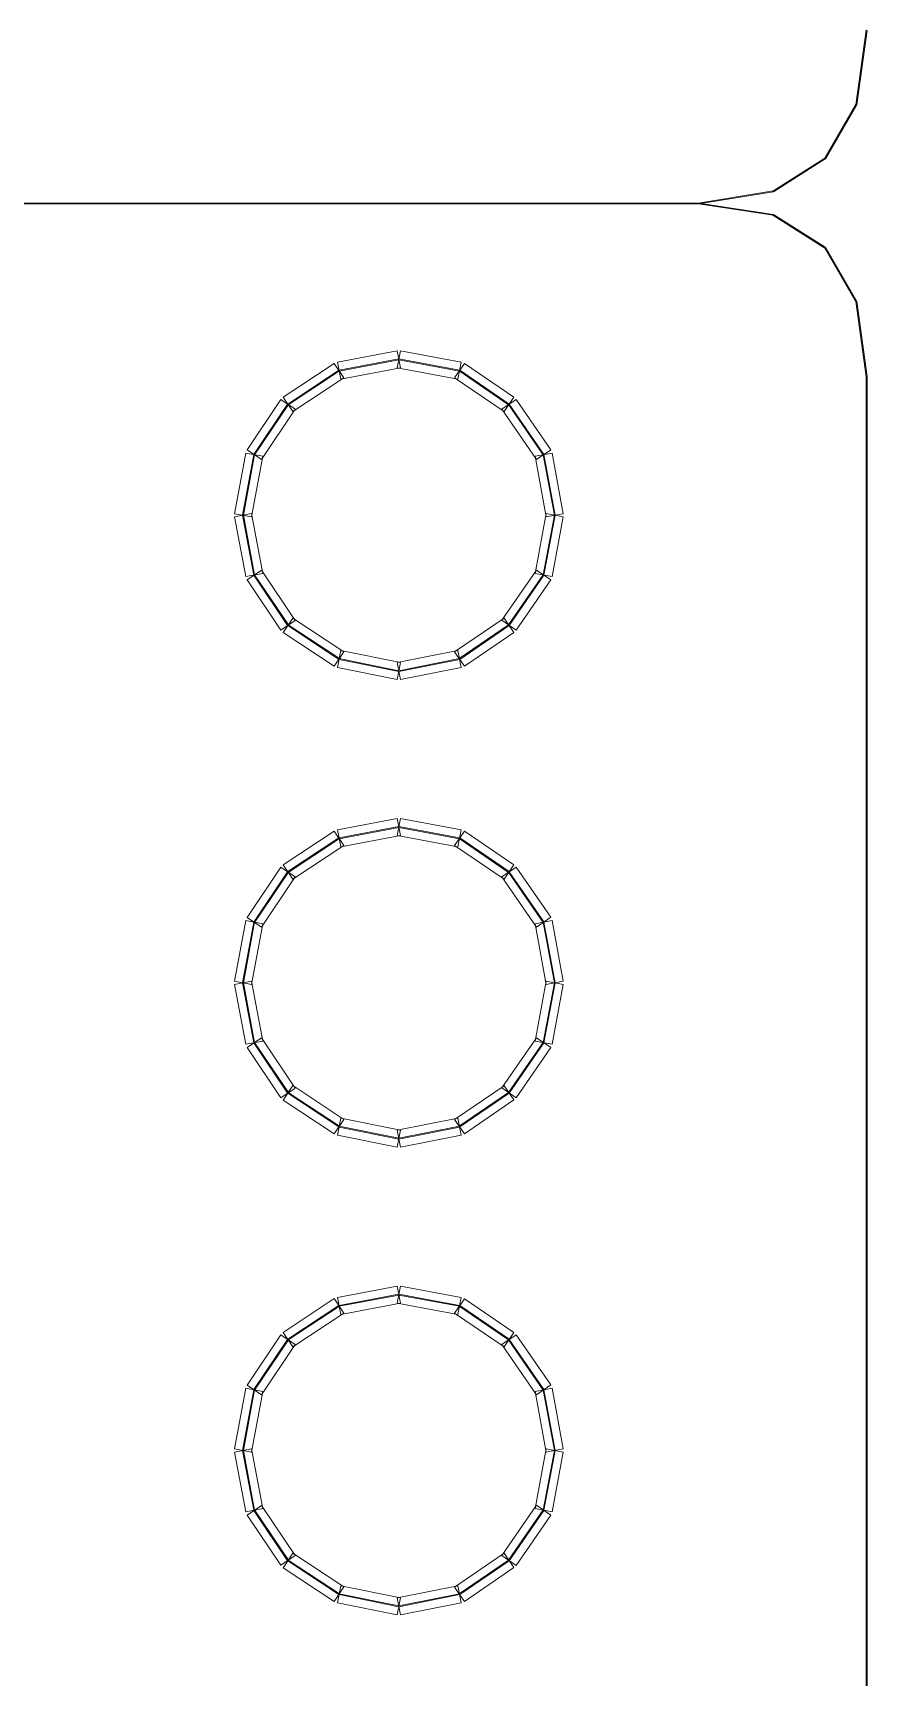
# Model space of a CAD drawing. Header units: millimetres. Extents: x -200 to 200, y -162 to 219.
# Drawn here: x 174.5 to 200, y -111.7 to -61.4 of the extents above; entities that cross this region are included whole.
import ezdxf

# ---------------------------------------------------------------- set-up
doc = ezdxf.new("R2010")
doc.units = ezdxf.units.MM
doc.header["$MEASUREMENT"] = 0

msp = doc.modelspace()

# ---------------------------------------------------------------- linework, layer by layer
at = {"color": 1, "lineweight": 5}
for points in [[(199.9737, -61.3698), (199.9737, -61.3698), (199.9999, -61.3735), (199.9999, -61.3735), (199.9999, -61.3735), (199.9999, -61.3735), (199.6824, -63.6485), (199.6824, -63.6485), (199.6824, -63.6485), (199.6824, -63.6485), (199.6562, -63.6448), (199.6562, -63.6448), (199.6562, -63.6448), (199.6562, -63.6448), (199.9737, -61.3698), (199.9737, -61.3698)], [(199.6579, -63.64), (199.6579, -63.64), (199.6808, -63.6533), (199.6808, -63.6533), (199.6808, -63.6533), (199.6808, -63.6533), (198.7285, -65.2934), (198.7285, -65.2934), (198.7285, -65.2934), (198.7285, -65.2934), (198.7056, -65.2801), (198.7056, -65.2801), (198.7056, -65.2801), (198.7056, -65.2801), (199.6579, -63.64), (199.6579, -63.64)], [(198.7099, -65.2756), (198.7099, -65.2756), (198.7241, -65.2979), (198.7241, -65.2979), (198.7241, -65.2979), (198.7241, -65.2979), (197.1369, -66.3031), (197.1369, -66.3031), (197.1369, -66.3031), (197.1369, -66.3031), (197.1227, -66.2808), (197.1227, -66.2808), (197.1227, -66.2808), (197.1227, -66.2808), (198.7099, -65.2756), (198.7099, -65.2756)], [(197.1277, -66.2789), (197.1277, -66.2789), (197.1319, -66.305), (197.1319, -66.305), (197.1319, -66.305), (197.1319, -66.305), (194.857, -66.6754), (194.857, -66.6754), (194.857, -66.6754), (194.857, -66.6754), (194.8527, -66.6492), (194.8527, -66.6492), (194.8527, -66.6492), (194.8527, -66.6492), (197.1277, -66.2789), (197.1277, -66.2789)], [(147.9796, -66.6755), (147.9796, -66.6755), (147.9796, -66.6491), (147.9796, -66.6491), (147.9796, -66.6491), (147.9796, -66.6491), (194.8548, -66.6491), (194.8548, -66.6491), (194.8548, -66.6491), (194.8548, -66.6491), (194.8548, -66.6755), (194.8548, -66.6755), (194.8548, -66.6755), (194.8548, -66.6755), (147.9796, -66.6755), (147.9796, -66.6755)], [(194.8529, -66.6754), (194.8529, -66.6754), (194.8568, -66.6492), (194.8568, -66.6492), (194.8568, -66.6492), (194.8568, -66.6492), (197.1318, -66.9931), (197.1318, -66.9931), (197.1318, -66.9931), (197.1318, -66.9931), (197.1278, -67.0193), (197.1278, -67.0193), (197.1278, -67.0193), (197.1278, -67.0193), (194.8529, -66.6754), (194.8529, -66.6754)], [(197.1227, -67.0174), (197.1227, -67.0174), (197.1369, -66.995), (197.1369, -66.995), (197.1369, -66.995), (197.1369, -66.995), (198.7241, -68.0002), (198.7241, -68.0002), (198.7241, -68.0002), (198.7241, -68.0002), (198.7099, -68.0226), (198.7099, -68.0226), (198.7099, -68.0226), (198.7099, -68.0226), (197.1227, -67.0174), (197.1227, -67.0174)], [(198.7056, -68.0181), (198.7056, -68.0181), (198.7285, -68.0048), (198.7285, -68.0048), (198.7285, -68.0048), (198.7285, -68.0048), (199.6808, -69.6449), (199.6808, -69.6449), (199.6808, -69.6449), (199.6808, -69.6449), (199.6579, -69.6582), (199.6579, -69.6582), (199.6579, -69.6582), (199.6579, -69.6582), (198.7056, -68.0181), (198.7056, -68.0181)], [(199.6562, -69.6533), (199.6562, -69.6533), (199.6824, -69.6497), (199.6824, -69.6497), (199.6824, -69.6497), (199.6824, -69.6497), (199.9999, -71.9511), (199.9999, -71.9511), (199.9999, -71.9511), (199.9999, -71.9511), (199.9737, -71.9548), (199.9737, -71.9548), (199.9737, -71.9548), (199.9737, -71.9548), (199.6562, -69.6533), (199.6562, -69.6533)], [(199.9735, -71.953), (199.9735, -71.953), (200, -71.953), (200, -71.953), (200, -71.953), (200, -71.953), (200, -156.6035), (200, -156.6035), (200, -156.6035), (200, -156.6035), (199.9735, -156.6035), (199.9735, -156.6035), (199.9735, -156.6035), (199.9735, -156.6035), (199.9735, -71.953), (199.9735, -71.953)]]:
    msp.add_open_spline(points, degree=3, knots=[0, 0, 0, 0, 0.25, 0.25, 0.25, 0.25, 0.5, 0.5, 0.5, 0.5, 0.75, 0.75, 0.75, 0.75, 1, 1, 1, 1], dxfattribs=at)
at = {"color": 4, "lineweight": 5}
for points in [[(185.653, -71.1639), (185.653, -71.1639), (185.751, -71.6839), (185.751, -71.6839), (185.751, -71.6839), (185.751, -71.6839), (183.9257, -72.0277), (183.9257, -72.0277), (183.9257, -72.0277), (183.9257, -72.0277), (183.8278, -71.5078), (183.8278, -71.5078), (183.8278, -71.5078), (183.8278, -71.5078), (185.653, -71.1639), (185.653, -71.1639)], [(187.602, -71.5077), (187.602, -71.5077), (187.5054, -72.0279), (187.5054, -72.0279), (187.5054, -72.0279), (187.5054, -72.0279), (185.6537, -71.684), (185.6537, -71.684), (185.6537, -71.684), (185.6537, -71.684), (185.7503, -71.1638), (185.7503, -71.1638), (185.7503, -71.1638), (185.7503, -71.1638), (187.602, -71.5077), (187.602, -71.5077)], [(183.7309, -71.5471), (183.7309, -71.5471), (184.0226, -71.9885), (184.0226, -71.9885), (184.0226, -71.9885), (184.0226, -71.9885), (182.4619, -73.0201), (182.4619, -73.0201), (182.4619, -73.0201), (182.4619, -73.0201), (182.1701, -72.5788), (182.1701, -72.5788), (182.1701, -72.5788), (182.1701, -72.5788), (183.7309, -71.5471), (183.7309, -71.5471)], [(183.8694, -71.7567), (183.8694, -71.7567), (183.884, -71.7788), (183.884, -71.7788), (183.884, -71.7788), (183.884, -71.7788), (182.3233, -72.8105), (182.3233, -72.8105), (182.3233, -72.8105), (182.3233, -72.8105), (182.3087, -72.7884), (182.3087, -72.7884), (182.3087, -72.7884), (182.3087, -72.7884), (183.8694, -71.7567), (183.8694, -71.7567)], [(185.6996, -71.4109), (185.6996, -71.4109), (185.7045, -71.4369), (185.7045, -71.4369), (185.7045, -71.4369), (185.7045, -71.4369), (183.8792, -71.7808), (183.8792, -71.7808), (183.8792, -71.7808), (183.8792, -71.7808), (183.8743, -71.7548), (183.8743, -71.7548), (183.8743, -71.7548), (183.8743, -71.7548), (185.6996, -71.4109), (185.6996, -71.4109)], [(187.5561, -71.7548), (187.5561, -71.7548), (187.5513, -71.7808), (187.5513, -71.7808), (187.5513, -71.7808), (187.5513, -71.7808), (185.6996, -71.4369), (185.6996, -71.4369), (185.6996, -71.4369), (185.6996, -71.4369), (185.7044, -71.4109), (185.7044, -71.4109), (185.7044, -71.4109), (185.7044, -71.4109), (187.5561, -71.7548), (187.5561, -71.7548)], [(189.2109, -72.5811), (189.2109, -72.5811), (188.9122, -73.0178), (188.9122, -73.0178), (188.9122, -73.0178), (188.9122, -73.0178), (187.4044, -71.9861), (187.4044, -71.9861), (187.4044, -71.9861), (187.4044, -71.9861), (187.7031, -71.5495), (187.7031, -71.5495), (187.7031, -71.5495), (187.7031, -71.5495), (189.2109, -72.5811), (189.2109, -72.5811)], [(189.069, -72.7885), (189.069, -72.7885), (189.0541, -72.8104), (189.0541, -72.8104), (189.0541, -72.8104), (189.0541, -72.8104), (187.5463, -71.7787), (187.5463, -71.7787), (187.5463, -71.7787), (187.5463, -71.7787), (187.5612, -71.7569), (187.5612, -71.7569), (187.5612, -71.7569), (187.5612, -71.7569), (189.069, -72.7885), (189.069, -72.7885)], [(182.0965, -72.6519), (182.0965, -72.6519), (182.5355, -72.9471), (182.5355, -72.9471), (182.5355, -72.9471), (182.5355, -72.9471), (181.5038, -74.4814), (181.5038, -74.4814), (181.5038, -74.4814), (181.5038, -74.4814), (181.0648, -74.1861), (181.0648, -74.1861), (181.0648, -74.1861), (181.0648, -74.1861), (182.0965, -72.6519), (182.0965, -72.6519)], [(182.305, -72.7921), (182.305, -72.7921), (182.327, -72.8068), (182.327, -72.8068), (182.327, -72.8068), (182.327, -72.8068), (181.2953, -74.3411), (181.2953, -74.3411), (181.2953, -74.3411), (181.2953, -74.3411), (181.2733, -74.3264), (181.2733, -74.3264), (181.2733, -74.3264), (181.2733, -74.3264), (182.305, -72.7921), (182.305, -72.7921)], [(190.3375, -74.1836), (190.3375, -74.1836), (189.9019, -74.4839), (189.9019, -74.4839), (189.9019, -74.4839), (189.9019, -74.4839), (188.8438, -72.9496), (188.8438, -72.9496), (188.8438, -72.9496), (188.8438, -72.9496), (189.2793, -72.6493), (189.2793, -72.6493), (189.2793, -72.6493), (189.2793, -72.6493), (190.3375, -74.1836), (190.3375, -74.1836)], [(190.1306, -74.3262), (190.1306, -74.3262), (190.1088, -74.3413), (190.1088, -74.3413), (190.1088, -74.3413), (190.1088, -74.3413), (189.0507, -72.807), (189.0507, -72.807), (189.0507, -72.807), (189.0507, -72.807), (189.0725, -72.792), (189.0725, -72.792), (189.0725, -72.792), (189.0725, -72.792), (190.1306, -74.3262), (190.1306, -74.3262)], [(181.0242, -74.2855), (181.0242, -74.2855), (181.5444, -74.3821), (181.5444, -74.3821), (181.5444, -74.3821), (181.5444, -74.3821), (181.2005, -76.2338), (181.2005, -76.2338), (181.2005, -76.2338), (181.2005, -76.2338), (180.6803, -76.1372), (180.6803, -76.1372), (180.6803, -76.1372), (180.6803, -76.1372), (181.0242, -74.2855), (181.0242, -74.2855)], [(181.2713, -74.3313), (181.2713, -74.3313), (181.2973, -74.3362), (181.2973, -74.3362), (181.2973, -74.3362), (181.2973, -74.3362), (180.9534, -76.1879), (180.9534, -76.1879), (180.9534, -76.1879), (180.9534, -76.1879), (180.9274, -76.1831), (180.9274, -76.1831), (180.9274, -76.1831), (180.9274, -76.1831), (181.2713, -74.3313), (181.2713, -74.3313)], [(190.7237, -76.1372), (190.7237, -76.1372), (190.2035, -76.2338), (190.2035, -76.2338), (190.2035, -76.2338), (190.2035, -76.2338), (189.8596, -74.3821), (189.8596, -74.3821), (189.8596, -74.3821), (189.8596, -74.3821), (190.3798, -74.2855), (190.3798, -74.2855), (190.3798, -74.2855), (190.3798, -74.2855), (190.7237, -76.1372), (190.7237, -76.1372)], [(190.4766, -76.1831), (190.4766, -76.1831), (190.4506, -76.1879), (190.4506, -76.1879), (190.4506, -76.1879), (190.4506, -76.1879), (190.1067, -74.3362), (190.1067, -74.3362), (190.1067, -74.3362), (190.1067, -74.3362), (190.1327, -74.3313), (190.1327, -74.3313), (190.1327, -74.3313), (190.1327, -74.3313), (190.4766, -76.1831), (190.4766, -76.1831)], [(180.6805, -76.2345), (180.6805, -76.2345), (181.2004, -76.1365), (181.2004, -76.1365), (181.2004, -76.1365), (181.2004, -76.1365), (181.5443, -77.9618), (181.5443, -77.9618), (181.5443, -77.9618), (181.5443, -77.9618), (181.0243, -78.0597), (181.0243, -78.0597), (181.0243, -78.0597), (181.0243, -78.0597), (180.6805, -76.2345), (180.6805, -76.2345)], [(180.9274, -76.1879), (180.9274, -76.1879), (180.9534, -76.183), (180.9534, -76.183), (180.9534, -76.183), (180.9534, -76.183), (181.2973, -78.0083), (181.2973, -78.0083), (181.2973, -78.0083), (181.2973, -78.0083), (181.2713, -78.0132), (181.2713, -78.0132), (181.2713, -78.0132), (181.2713, -78.0132), (180.9274, -76.1879), (180.9274, -76.1879)], [(190.3797, -78.0597), (190.3797, -78.0597), (189.8597, -77.9618), (189.8597, -77.9618), (189.8597, -77.9618), (189.8597, -77.9618), (190.2036, -76.1365), (190.2036, -76.1365), (190.2036, -76.1365), (190.2036, -76.1365), (190.7236, -76.2345), (190.7236, -76.2345), (190.7236, -76.2345), (190.7236, -76.2345), (190.3797, -78.0597), (190.3797, -78.0597)], [(190.1327, -78.0132), (190.1327, -78.0132), (190.1067, -78.0083), (190.1067, -78.0083), (190.1067, -78.0083), (190.1067, -78.0083), (190.4506, -76.183), (190.4506, -76.183), (190.4506, -76.183), (190.4506, -76.183), (190.4766, -76.1879), (190.4766, -76.1879), (190.4766, -76.1879), (190.4766, -76.1879), (190.1327, -78.0132), (190.1327, -78.0132)], [(181.0648, -78.1584), (181.0648, -78.1584), (181.5038, -77.8632), (181.5038, -77.8632), (181.5038, -77.8632), (181.5038, -77.8632), (182.5355, -79.3974), (182.5355, -79.3974), (182.5355, -79.3974), (182.5355, -79.3974), (182.0965, -79.6927), (182.0965, -79.6927), (182.0965, -79.6927), (182.0965, -79.6927), (181.0648, -78.1584), (181.0648, -78.1584)], [(181.2733, -78.0181), (181.2733, -78.0181), (181.2953, -78.0034), (181.2953, -78.0034), (181.2953, -78.0034), (181.2953, -78.0034), (182.327, -79.5377), (182.327, -79.5377), (182.327, -79.5377), (182.327, -79.5377), (182.305, -79.5524), (182.305, -79.5524), (182.305, -79.5524), (182.305, -79.5524), (181.2733, -78.0181), (181.2733, -78.0181)], [(189.2793, -79.6952), (189.2793, -79.6952), (188.8438, -79.3949), (188.8438, -79.3949), (188.8438, -79.3949), (188.8438, -79.3949), (189.9019, -77.8606), (189.9019, -77.8606), (189.9019, -77.8606), (189.9019, -77.8606), (190.3375, -78.1609), (190.3375, -78.1609), (190.3375, -78.1609), (190.3375, -78.1609), (189.2793, -79.6952), (189.2793, -79.6952)], [(189.0725, -79.5526), (189.0725, -79.5526), (189.0507, -79.5375), (189.0507, -79.5375), (189.0507, -79.5375), (189.0507, -79.5375), (190.1088, -78.0033), (190.1088, -78.0033), (190.1088, -78.0033), (190.1088, -78.0033), (190.1306, -78.0183), (190.1306, -78.0183), (190.1306, -78.0183), (190.1306, -78.0183), (189.0725, -79.5526), (189.0725, -79.5526)], [(182.1701, -79.7657), (182.1701, -79.7657), (182.4619, -79.3244), (182.4619, -79.3244), (182.4619, -79.3244), (182.4619, -79.3244), (184.0226, -80.3561), (184.0226, -80.3561), (184.0226, -80.3561), (184.0226, -80.3561), (183.7309, -80.7974), (183.7309, -80.7974), (183.7309, -80.7974), (183.7309, -80.7974), (182.1701, -79.7657), (182.1701, -79.7657)], [(187.7031, -80.7951), (187.7031, -80.7951), (187.4044, -80.3584), (187.4044, -80.3584), (187.4044, -80.3584), (187.4044, -80.3584), (188.9122, -79.3267), (188.9122, -79.3267), (188.9122, -79.3267), (188.9122, -79.3267), (189.2109, -79.7634), (189.2109, -79.7634), (189.2109, -79.7634), (189.2109, -79.7634), (187.7031, -80.7951), (187.7031, -80.7951)], [(182.3087, -79.5561), (182.3087, -79.5561), (182.3233, -79.534), (182.3233, -79.534), (182.3233, -79.534), (182.3233, -79.534), (183.884, -80.5657), (183.884, -80.5657), (183.884, -80.5657), (183.884, -80.5657), (183.8694, -80.5878), (183.8694, -80.5878), (183.8694, -80.5878), (183.8694, -80.5878), (182.3087, -79.5561), (182.3087, -79.5561)], [(187.5612, -80.5876), (187.5612, -80.5876), (187.5463, -80.5658), (187.5463, -80.5658), (187.5463, -80.5658), (187.5463, -80.5658), (189.0541, -79.5341), (189.0541, -79.5341), (189.0541, -79.5341), (189.0541, -79.5341), (189.069, -79.556), (189.069, -79.556), (189.069, -79.556), (189.069, -79.556), (187.5612, -80.5876), (187.5612, -80.5876)], [(183.8241, -80.836), (183.8241, -80.836), (183.9293, -80.3175), (183.9293, -80.3175), (183.9293, -80.3175), (183.9293, -80.3175), (185.7546, -80.6878), (185.7546, -80.6878), (185.7546, -80.6878), (185.7546, -80.6878), (185.6494, -81.2063), (185.6494, -81.2063), (185.6494, -81.2063), (185.6494, -81.2063), (183.8241, -80.836), (183.8241, -80.836)], [(185.7539, -81.2065), (185.7539, -81.2065), (185.6501, -80.6877), (185.6501, -80.6877), (185.6501, -80.6877), (185.6501, -80.6877), (187.5019, -80.3173), (187.5019, -80.3173), (187.5019, -80.3173), (187.5019, -80.3173), (187.6056, -80.8361), (187.6056, -80.8361), (187.6056, -80.8361), (187.6056, -80.8361), (185.7539, -81.2065), (185.7539, -81.2065)], [(183.8741, -80.5897), (183.8741, -80.5897), (183.8794, -80.5638), (183.8794, -80.5638), (183.8794, -80.5638), (183.8794, -80.5638), (185.7046, -80.9341), (185.7046, -80.9341), (185.7046, -80.9341), (185.7046, -80.9341), (185.6994, -80.96), (185.6994, -80.96), (185.6994, -80.96), (185.6994, -80.96), (183.8741, -80.5897), (183.8741, -80.5897)], [(185.7046, -80.96), (185.7046, -80.96), (185.6994, -80.9341), (185.6994, -80.9341), (185.6994, -80.9341), (185.6994, -80.9341), (187.5511, -80.5638), (187.5511, -80.5638), (187.5511, -80.5638), (187.5511, -80.5638), (187.5563, -80.5897), (187.5563, -80.5897), (187.5563, -80.5897), (187.5563, -80.5897), (185.7046, -80.96), (185.7046, -80.96)], [(183.7309, -85.8319), (183.7309, -85.8319), (184.0226, -86.2732), (184.0226, -86.2732), (184.0226, -86.2732), (184.0226, -86.2732), (182.4619, -87.3049), (182.4619, -87.3049), (182.4619, -87.3049), (182.4619, -87.3049), (182.1701, -86.8636), (182.1701, -86.8636), (182.1701, -86.8636), (182.1701, -86.8636), (183.7309, -85.8319), (183.7309, -85.8319)], [(185.653, -85.4487), (185.653, -85.4487), (185.751, -85.9686), (185.751, -85.9686), (185.751, -85.9686), (185.751, -85.9686), (183.9257, -86.3125), (183.9257, -86.3125), (183.9257, -86.3125), (183.9257, -86.3125), (183.8278, -85.7926), (183.8278, -85.7926), (183.8278, -85.7926), (183.8278, -85.7926), (185.653, -85.4487), (185.653, -85.4487)], [(185.6996, -85.6957), (185.6996, -85.6957), (185.7045, -85.7217), (185.7045, -85.7217), (185.7045, -85.7217), (185.7045, -85.7217), (183.8792, -86.0656), (183.8792, -86.0656), (183.8792, -86.0656), (183.8792, -86.0656), (183.8743, -86.0396), (183.8743, -86.0396), (183.8743, -86.0396), (183.8743, -86.0396), (185.6996, -85.6957), (185.6996, -85.6957)], [(187.602, -85.7925), (187.602, -85.7925), (187.5054, -86.3126), (187.5054, -86.3126), (187.5054, -86.3126), (187.5054, -86.3126), (185.6537, -85.9688), (185.6537, -85.9688), (185.6537, -85.9688), (185.6537, -85.9688), (185.7503, -85.4486), (185.7503, -85.4486), (185.7503, -85.4486), (185.7503, -85.4486), (187.602, -85.7925), (187.602, -85.7925)], [(187.5561, -86.0396), (187.5561, -86.0396), (187.5513, -86.0656), (187.5513, -86.0656), (187.5513, -86.0656), (187.5513, -86.0656), (185.6996, -85.7217), (185.6996, -85.7217), (185.6996, -85.7217), (185.6996, -85.7217), (185.7044, -85.6957), (185.7044, -85.6957), (185.7044, -85.6957), (185.7044, -85.6957), (187.5561, -86.0396), (187.5561, -86.0396)], [(189.2109, -86.8659), (189.2109, -86.8659), (188.9122, -87.3026), (188.9122, -87.3026), (188.9122, -87.3026), (188.9122, -87.3026), (187.4044, -86.2709), (187.4044, -86.2709), (187.4044, -86.2709), (187.4044, -86.2709), (187.7031, -85.8342), (187.7031, -85.8342), (187.7031, -85.8342), (187.7031, -85.8342), (189.2109, -86.8659), (189.2109, -86.8659)], [(183.8694, -86.0415), (183.8694, -86.0415), (183.884, -86.0636), (183.884, -86.0636), (183.884, -86.0636), (183.884, -86.0636), (182.3233, -87.0953), (182.3233, -87.0953), (182.3233, -87.0953), (182.3233, -87.0953), (182.3087, -87.0732), (182.3087, -87.0732), (182.3087, -87.0732), (182.3087, -87.0732), (183.8694, -86.0415), (183.8694, -86.0415)], [(189.069, -87.0733), (189.069, -87.0733), (189.0541, -87.0952), (189.0541, -87.0952), (189.0541, -87.0952), (189.0541, -87.0952), (187.5463, -86.0635), (187.5463, -86.0635), (187.5463, -86.0635), (187.5463, -86.0635), (187.5612, -86.0416), (187.5612, -86.0416), (187.5612, -86.0416), (187.5612, -86.0416), (189.069, -87.0733), (189.069, -87.0733)], [(182.0965, -86.9366), (182.0965, -86.9366), (182.5355, -87.2319), (182.5355, -87.2319), (182.5355, -87.2319), (182.5355, -87.2319), (181.5038, -88.7661), (181.5038, -88.7661), (181.5038, -88.7661), (181.5038, -88.7661), (181.0648, -88.4709), (181.0648, -88.4709), (181.0648, -88.4709), (181.0648, -88.4709), (182.0965, -86.9366), (182.0965, -86.9366)], [(182.305, -87.0769), (182.305, -87.0769), (182.327, -87.0916), (182.327, -87.0916), (182.327, -87.0916), (182.327, -87.0916), (181.2953, -88.6259), (181.2953, -88.6259), (181.2953, -88.6259), (181.2953, -88.6259), (181.2733, -88.6112), (181.2733, -88.6112), (181.2733, -88.6112), (181.2733, -88.6112), (182.305, -87.0769), (182.305, -87.0769)], [(190.3375, -88.4683), (190.3375, -88.4683), (189.9019, -88.7687), (189.9019, -88.7687), (189.9019, -88.7687), (189.9019, -88.7687), (188.8438, -87.2344), (188.8438, -87.2344), (188.8438, -87.2344), (188.8438, -87.2344), (189.2793, -86.9341), (189.2793, -86.9341), (189.2793, -86.9341), (189.2793, -86.9341), (190.3375, -88.4683), (190.3375, -88.4683)], [(190.1306, -88.611), (190.1306, -88.611), (190.1088, -88.626), (190.1088, -88.626), (190.1088, -88.626), (190.1088, -88.626), (189.0507, -87.0918), (189.0507, -87.0918), (189.0507, -87.0918), (189.0507, -87.0918), (189.0725, -87.0767), (189.0725, -87.0767), (189.0725, -87.0767), (189.0725, -87.0767), (190.1306, -88.611), (190.1306, -88.611)], [(181.0242, -88.5702), (181.0242, -88.5702), (181.5444, -88.6668), (181.5444, -88.6668), (181.5444, -88.6668), (181.5444, -88.6668), (181.2005, -90.5186), (181.2005, -90.5186), (181.2005, -90.5186), (181.2005, -90.5186), (180.6803, -90.422), (180.6803, -90.422), (180.6803, -90.422), (180.6803, -90.422), (181.0242, -88.5702), (181.0242, -88.5702)], [(181.2713, -88.6161), (181.2713, -88.6161), (181.2973, -88.6209), (181.2973, -88.6209), (181.2973, -88.6209), (181.2973, -88.6209), (180.9534, -90.4727), (180.9534, -90.4727), (180.9534, -90.4727), (180.9534, -90.4727), (180.9274, -90.4678), (180.9274, -90.4678), (180.9274, -90.4678), (180.9274, -90.4678), (181.2713, -88.6161), (181.2713, -88.6161)], [(190.7237, -90.422), (190.7237, -90.422), (190.2035, -90.5186), (190.2035, -90.5186), (190.2035, -90.5186), (190.2035, -90.5186), (189.8596, -88.6668), (189.8596, -88.6668), (189.8596, -88.6668), (189.8596, -88.6668), (190.3798, -88.5702), (190.3798, -88.5702), (190.3798, -88.5702), (190.3798, -88.5702), (190.7237, -90.422), (190.7237, -90.422)], [(190.4766, -90.4678), (190.4766, -90.4678), (190.4506, -90.4727), (190.4506, -90.4727), (190.4506, -90.4727), (190.4506, -90.4727), (190.1067, -88.6209), (190.1067, -88.6209), (190.1067, -88.6209), (190.1067, -88.6209), (190.1327, -88.6161), (190.1327, -88.6161), (190.1327, -88.6161), (190.1327, -88.6161), (190.4766, -90.4678), (190.4766, -90.4678)], [(180.6805, -90.5192), (180.6805, -90.5192), (181.2004, -90.4213), (181.2004, -90.4213), (181.2004, -90.4213), (181.2004, -90.4213), (181.5443, -92.2466), (181.5443, -92.2466), (181.5443, -92.2466), (181.5443, -92.2466), (181.0243, -92.3445), (181.0243, -92.3445), (181.0243, -92.3445), (181.0243, -92.3445), (180.6805, -90.5192), (180.6805, -90.5192)], [(180.9274, -90.4727), (180.9274, -90.4727), (180.9534, -90.4678), (180.9534, -90.4678), (180.9534, -90.4678), (180.9534, -90.4678), (181.2973, -92.2931), (181.2973, -92.2931), (181.2973, -92.2931), (181.2973, -92.2931), (181.2713, -92.298), (181.2713, -92.298), (181.2713, -92.298), (181.2713, -92.298), (180.9274, -90.4727), (180.9274, -90.4727)], [(190.3797, -92.3445), (190.3797, -92.3445), (189.8597, -92.2466), (189.8597, -92.2466), (189.8597, -92.2466), (189.8597, -92.2466), (190.2036, -90.4213), (190.2036, -90.4213), (190.2036, -90.4213), (190.2036, -90.4213), (190.7236, -90.5192), (190.7236, -90.5192), (190.7236, -90.5192), (190.7236, -90.5192), (190.3797, -92.3445), (190.3797, -92.3445)], [(190.1327, -92.298), (190.1327, -92.298), (190.1067, -92.2931), (190.1067, -92.2931), (190.1067, -92.2931), (190.1067, -92.2931), (190.4506, -90.4678), (190.4506, -90.4678), (190.4506, -90.4678), (190.4506, -90.4678), (190.4766, -90.4727), (190.4766, -90.4727), (190.4766, -90.4727), (190.4766, -90.4727), (190.1327, -92.298), (190.1327, -92.298)], [(181.0648, -92.4431), (181.0648, -92.4431), (181.5038, -92.1479), (181.5038, -92.1479), (181.5038, -92.1479), (181.5038, -92.1479), (182.5355, -93.6822), (182.5355, -93.6822), (182.5355, -93.6822), (182.5355, -93.6822), (182.0965, -93.9774), (182.0965, -93.9774), (182.0965, -93.9774), (182.0965, -93.9774), (181.0648, -92.4431), (181.0648, -92.4431)], [(181.2733, -92.3029), (181.2733, -92.3029), (181.2953, -92.2882), (181.2953, -92.2882), (181.2953, -92.2882), (181.2953, -92.2882), (182.327, -93.8225), (182.327, -93.8225), (182.327, -93.8225), (182.327, -93.8225), (182.305, -93.8372), (182.305, -93.8372), (182.305, -93.8372), (182.305, -93.8372), (181.2733, -92.3029), (181.2733, -92.3029)], [(189.2793, -93.98), (189.2793, -93.98), (188.8438, -93.6796), (188.8438, -93.6796), (188.8438, -93.6796), (188.8438, -93.6796), (189.9019, -92.1454), (189.9019, -92.1454), (189.9019, -92.1454), (189.9019, -92.1454), (190.3375, -92.4457), (190.3375, -92.4457), (190.3375, -92.4457), (190.3375, -92.4457), (189.2793, -93.98), (189.2793, -93.98)], [(189.0725, -93.8373), (189.0725, -93.8373), (189.0507, -93.8223), (189.0507, -93.8223), (189.0507, -93.8223), (189.0507, -93.8223), (190.1088, -92.288), (190.1088, -92.288), (190.1088, -92.288), (190.1088, -92.288), (190.1306, -92.303), (190.1306, -92.303), (190.1306, -92.303), (190.1306, -92.303), (189.0725, -93.8373), (189.0725, -93.8373)], [(182.1701, -94.0505), (182.1701, -94.0505), (182.4619, -93.6092), (182.4619, -93.6092), (182.4619, -93.6092), (182.4619, -93.6092), (184.0226, -94.6408), (184.0226, -94.6408), (184.0226, -94.6408), (184.0226, -94.6408), (183.7309, -95.0822), (183.7309, -95.0822), (183.7309, -95.0822), (183.7309, -95.0822), (182.1701, -94.0505), (182.1701, -94.0505)], [(182.3087, -93.8409), (182.3087, -93.8409), (182.3233, -93.8188), (182.3233, -93.8188), (182.3233, -93.8188), (182.3233, -93.8188), (183.884, -94.8505), (183.884, -94.8505), (183.884, -94.8505), (183.884, -94.8505), (183.8694, -94.8725), (183.8694, -94.8725), (183.8694, -94.8725), (183.8694, -94.8725), (182.3087, -93.8409), (182.3087, -93.8409)], [(187.7031, -95.0798), (187.7031, -95.0798), (187.4044, -94.6432), (187.4044, -94.6432), (187.4044, -94.6432), (187.4044, -94.6432), (188.9122, -93.6115), (188.9122, -93.6115), (188.9122, -93.6115), (188.9122, -93.6115), (189.2109, -94.0482), (189.2109, -94.0482), (189.2109, -94.0482), (189.2109, -94.0482), (187.7031, -95.0798), (187.7031, -95.0798)], [(187.5612, -94.8724), (187.5612, -94.8724), (187.5463, -94.8506), (187.5463, -94.8506), (187.5463, -94.8506), (187.5463, -94.8506), (189.0541, -93.8189), (189.0541, -93.8189), (189.0541, -93.8189), (189.0541, -93.8189), (189.069, -93.8407), (189.069, -93.8407), (189.069, -93.8407), (189.069, -93.8407), (187.5612, -94.8724), (187.5612, -94.8724)], [(183.8241, -95.1208), (183.8241, -95.1208), (183.9293, -94.6023), (183.9293, -94.6023), (183.9293, -94.6023), (183.9293, -94.6023), (185.7546, -94.9726), (185.7546, -94.9726), (185.7546, -94.9726), (185.7546, -94.9726), (185.6494, -95.4911), (185.6494, -95.4911), (185.6494, -95.4911), (185.6494, -95.4911), (183.8241, -95.1208), (183.8241, -95.1208)], [(183.8741, -94.8745), (183.8741, -94.8745), (183.8794, -94.8485), (183.8794, -94.8485), (183.8794, -94.8485), (183.8794, -94.8485), (185.7046, -95.2189), (185.7046, -95.2189), (185.7046, -95.2189), (185.7046, -95.2189), (185.6994, -95.2448), (185.6994, -95.2448), (185.6994, -95.2448), (185.6994, -95.2448), (183.8741, -94.8745), (183.8741, -94.8745)], [(185.7539, -95.4913), (185.7539, -95.4913), (185.6501, -94.9725), (185.6501, -94.9725), (185.6501, -94.9725), (185.6501, -94.9725), (187.5019, -94.6021), (187.5019, -94.6021), (187.5019, -94.6021), (187.5019, -94.6021), (187.6056, -95.1209), (187.6056, -95.1209), (187.6056, -95.1209), (187.6056, -95.1209), (185.7539, -95.4913), (185.7539, -95.4913)], [(185.7046, -95.2448), (185.7046, -95.2448), (185.6994, -95.2189), (185.6994, -95.2189), (185.6994, -95.2189), (185.6994, -95.2189), (187.5511, -94.8485), (187.5511, -94.8485), (187.5511, -94.8485), (187.5511, -94.8485), (187.5563, -94.8745), (187.5563, -94.8745), (187.5563, -94.8745), (187.5563, -94.8745), (185.7046, -95.2448), (185.7046, -95.2448)], [(185.653, -99.7335), (185.653, -99.7335), (185.751, -100.2534), (185.751, -100.2534), (185.751, -100.2534), (185.751, -100.2534), (183.9257, -100.5973), (183.9257, -100.5973), (183.9257, -100.5973), (183.9257, -100.5973), (183.8278, -100.0774), (183.8278, -100.0774), (183.8278, -100.0774), (183.8278, -100.0774), (185.653, -99.7335), (185.653, -99.7335)], [(187.602, -100.0773), (187.602, -100.0773), (187.5054, -100.5974), (187.5054, -100.5974), (187.5054, -100.5974), (187.5054, -100.5974), (185.6537, -100.2535), (185.6537, -100.2535), (185.6537, -100.2535), (185.6537, -100.2535), (185.7503, -99.7334), (185.7503, -99.7334), (185.7503, -99.7334), (185.7503, -99.7334), (187.602, -100.0773), (187.602, -100.0773)], [(183.7309, -100.1167), (183.7309, -100.1167), (184.0226, -100.558), (184.0226, -100.558), (184.0226, -100.558), (184.0226, -100.558), (182.4619, -101.5897), (182.4619, -101.5897), (182.4619, -101.5897), (182.4619, -101.5897), (182.1701, -101.1483), (182.1701, -101.1483), (182.1701, -101.1483), (182.1701, -101.1483), (183.7309, -100.1167), (183.7309, -100.1167)], [(183.8694, -100.3263), (183.8694, -100.3263), (183.884, -100.3484), (183.884, -100.3484), (183.884, -100.3484), (183.884, -100.3484), (182.3233, -101.3801), (182.3233, -101.3801), (182.3233, -101.3801), (182.3233, -101.3801), (182.3087, -101.358), (182.3087, -101.358), (182.3087, -101.358), (182.3087, -101.358), (183.8694, -100.3263), (183.8694, -100.3263)], [(185.6996, -99.9805), (185.6996, -99.9805), (185.7045, -100.0064), (185.7045, -100.0064), (185.7045, -100.0064), (185.7045, -100.0064), (183.8792, -100.3503), (183.8792, -100.3503), (183.8792, -100.3503), (183.8792, -100.3503), (183.8743, -100.3243), (183.8743, -100.3243), (183.8743, -100.3243), (183.8743, -100.3243), (185.6996, -99.9805), (185.6996, -99.9805)], [(187.5561, -100.3243), (187.5561, -100.3243), (187.5513, -100.3503), (187.5513, -100.3503), (187.5513, -100.3503), (187.5513, -100.3503), (185.6996, -100.0065), (185.6996, -100.0065), (185.6996, -100.0065), (185.6996, -100.0065), (185.7044, -99.9804), (185.7044, -99.9804), (185.7044, -99.9804), (185.7044, -99.9804), (187.5561, -100.3243), (187.5561, -100.3243)], [(189.2109, -101.1507), (189.2109, -101.1507), (188.9122, -101.5873), (188.9122, -101.5873), (188.9122, -101.5873), (188.9122, -101.5873), (187.4044, -100.5557), (187.4044, -100.5557), (187.4044, -100.5557), (187.4044, -100.5557), (187.7031, -100.119), (187.7031, -100.119), (187.7031, -100.119), (187.7031, -100.119), (189.2109, -101.1507), (189.2109, -101.1507)], [(189.069, -101.3581), (189.069, -101.3581), (189.0541, -101.3799), (189.0541, -101.3799), (189.0541, -101.3799), (189.0541, -101.3799), (187.5463, -100.3483), (187.5463, -100.3483), (187.5463, -100.3483), (187.5463, -100.3483), (187.5612, -100.3264), (187.5612, -100.3264), (187.5612, -100.3264), (187.5612, -100.3264), (189.069, -101.3581), (189.069, -101.3581)], [(182.0965, -101.2214), (182.0965, -101.2214), (182.5355, -101.5166), (182.5355, -101.5166), (182.5355, -101.5166), (182.5355, -101.5166), (181.5038, -103.0509), (181.5038, -103.0509), (181.5038, -103.0509), (181.5038, -103.0509), (181.0648, -102.7557), (181.0648, -102.7557), (181.0648, -102.7557), (181.0648, -102.7557), (182.0965, -101.2214), (182.0965, -101.2214)], [(182.305, -101.3616), (182.305, -101.3616), (182.327, -101.3764), (182.327, -101.3764), (182.327, -101.3764), (182.327, -101.3764), (181.2953, -102.9107), (181.2953, -102.9107), (181.2953, -102.9107), (181.2953, -102.9107), (181.2733, -102.8959), (181.2733, -102.8959), (181.2733, -102.8959), (181.2733, -102.8959), (182.305, -101.3616), (182.305, -101.3616)], [(190.3375, -102.7531), (190.3375, -102.7531), (189.9019, -103.0535), (189.9019, -103.0535), (189.9019, -103.0535), (189.9019, -103.0535), (188.8438, -101.5192), (188.8438, -101.5192), (188.8438, -101.5192), (188.8438, -101.5192), (189.2793, -101.2188), (189.2793, -101.2188), (189.2793, -101.2188), (189.2793, -101.2188), (190.3375, -102.7531), (190.3375, -102.7531)], [(190.1306, -102.8958), (190.1306, -102.8958), (190.1088, -102.9108), (190.1088, -102.9108), (190.1088, -102.9108), (190.1088, -102.9108), (189.0507, -101.3765), (189.0507, -101.3765), (189.0507, -101.3765), (189.0507, -101.3765), (189.0725, -101.3615), (189.0725, -101.3615), (189.0725, -101.3615), (189.0725, -101.3615), (190.1306, -102.8958), (190.1306, -102.8958)], [(181.0242, -102.855), (181.0242, -102.855), (181.5444, -102.9516), (181.5444, -102.9516), (181.5444, -102.9516), (181.5444, -102.9516), (181.2005, -104.8033), (181.2005, -104.8033), (181.2005, -104.8033), (181.2005, -104.8033), (180.6803, -104.7067), (180.6803, -104.7067), (180.6803, -104.7067), (180.6803, -104.7067), (181.0242, -102.855), (181.0242, -102.855)], [(181.2713, -102.9009), (181.2713, -102.9009), (181.2973, -102.9057), (181.2973, -102.9057), (181.2973, -102.9057), (181.2973, -102.9057), (180.9534, -104.7575), (180.9534, -104.7575), (180.9534, -104.7575), (180.9534, -104.7575), (180.9274, -104.7526), (180.9274, -104.7526), (180.9274, -104.7526), (180.9274, -104.7526), (181.2713, -102.9009), (181.2713, -102.9009)], [(190.7237, -104.7067), (190.7237, -104.7067), (190.2035, -104.8033), (190.2035, -104.8033), (190.2035, -104.8033), (190.2035, -104.8033), (189.8596, -102.9516), (189.8596, -102.9516), (189.8596, -102.9516), (189.8596, -102.9516), (190.3798, -102.855), (190.3798, -102.855), (190.3798, -102.855), (190.3798, -102.855), (190.7237, -104.7067), (190.7237, -104.7067)], [(190.4766, -104.7526), (190.4766, -104.7526), (190.4506, -104.7575), (190.4506, -104.7575), (190.4506, -104.7575), (190.4506, -104.7575), (190.1067, -102.9057), (190.1067, -102.9057), (190.1067, -102.9057), (190.1067, -102.9057), (190.1327, -102.9009), (190.1327, -102.9009), (190.1327, -102.9009), (190.1327, -102.9009), (190.4766, -104.7526), (190.4766, -104.7526)], [(180.6805, -104.804), (180.6805, -104.804), (181.2004, -104.7061), (181.2004, -104.7061), (181.2004, -104.7061), (181.2004, -104.7061), (181.5443, -106.5313), (181.5443, -106.5313), (181.5443, -106.5313), (181.5443, -106.5313), (181.0243, -106.6293), (181.0243, -106.6293), (181.0243, -106.6293), (181.0243, -106.6293), (180.6805, -104.804), (180.6805, -104.804)], [(180.9274, -104.7575), (180.9274, -104.7575), (180.9534, -104.7526), (180.9534, -104.7526), (180.9534, -104.7526), (180.9534, -104.7526), (181.2973, -106.5779), (181.2973, -106.5779), (181.2973, -106.5779), (181.2973, -106.5779), (181.2713, -106.5828), (181.2713, -106.5828), (181.2713, -106.5828), (181.2713, -106.5828), (180.9274, -104.7575), (180.9274, -104.7575)], [(190.3797, -106.6293), (190.3797, -106.6293), (189.8597, -106.5313), (189.8597, -106.5313), (189.8597, -106.5313), (189.8597, -106.5313), (190.2036, -104.7061), (190.2036, -104.7061), (190.2036, -104.7061), (190.2036, -104.7061), (190.7236, -104.804), (190.7236, -104.804), (190.7236, -104.804), (190.7236, -104.804), (190.3797, -106.6293), (190.3797, -106.6293)], [(190.1327, -106.5828), (190.1327, -106.5828), (190.1067, -106.5779), (190.1067, -106.5779), (190.1067, -106.5779), (190.1067, -106.5779), (190.4506, -104.7526), (190.4506, -104.7526), (190.4506, -104.7526), (190.4506, -104.7526), (190.4766, -104.7575), (190.4766, -104.7575), (190.4766, -104.7575), (190.4766, -104.7575), (190.1327, -106.5828), (190.1327, -106.5828)], [(181.0648, -106.7279), (181.0648, -106.7279), (181.5038, -106.4327), (181.5038, -106.4327), (181.5038, -106.4327), (181.5038, -106.4327), (182.5355, -107.967), (182.5355, -107.967), (182.5355, -107.967), (182.5355, -107.967), (182.0965, -108.2622), (182.0965, -108.2622), (182.0965, -108.2622), (182.0965, -108.2622), (181.0648, -106.7279), (181.0648, -106.7279)], [(189.2793, -108.2648), (189.2793, -108.2648), (188.8438, -107.9644), (188.8438, -107.9644), (188.8438, -107.9644), (188.8438, -107.9644), (189.9019, -106.4301), (189.9019, -106.4301), (189.9019, -106.4301), (189.9019, -106.4301), (190.3375, -106.7305), (190.3375, -106.7305), (190.3375, -106.7305), (190.3375, -106.7305), (189.2793, -108.2648), (189.2793, -108.2648)], [(181.2733, -106.5877), (181.2733, -106.5877), (181.2953, -106.5729), (181.2953, -106.5729), (181.2953, -106.5729), (181.2953, -106.5729), (182.327, -108.1072), (182.327, -108.1072), (182.327, -108.1072), (182.327, -108.1072), (182.305, -108.122), (182.305, -108.122), (182.305, -108.122), (182.305, -108.122), (181.2733, -106.5877), (181.2733, -106.5877)], [(189.0725, -108.1221), (189.0725, -108.1221), (189.0507, -108.1071), (189.0507, -108.1071), (189.0507, -108.1071), (189.0507, -108.1071), (190.1088, -106.5728), (190.1088, -106.5728), (190.1088, -106.5728), (190.1088, -106.5728), (190.1306, -106.5878), (190.1306, -106.5878), (190.1306, -106.5878), (190.1306, -106.5878), (189.0725, -108.1221), (189.0725, -108.1221)], [(182.1701, -108.3353), (182.1701, -108.3353), (182.4619, -107.8939), (182.4619, -107.8939), (182.4619, -107.8939), (182.4619, -107.8939), (184.0226, -108.9256), (184.0226, -108.9256), (184.0226, -108.9256), (184.0226, -108.9256), (183.7309, -109.367), (183.7309, -109.367), (183.7309, -109.367), (183.7309, -109.367), (182.1701, -108.3353), (182.1701, -108.3353)], [(187.7031, -109.3646), (187.7031, -109.3646), (187.4044, -108.928), (187.4044, -108.928), (187.4044, -108.928), (187.4044, -108.928), (188.9122, -107.8963), (188.9122, -107.8963), (188.9122, -107.8963), (188.9122, -107.8963), (189.2109, -108.3329), (189.2109, -108.3329), (189.2109, -108.3329), (189.2109, -108.3329), (187.7031, -109.3646), (187.7031, -109.3646)], [(182.3087, -108.1256), (182.3087, -108.1256), (182.3233, -108.1036), (182.3233, -108.1036), (182.3233, -108.1036), (182.3233, -108.1036), (183.884, -109.1353), (183.884, -109.1353), (183.884, -109.1353), (183.884, -109.1353), (183.8694, -109.1573), (183.8694, -109.1573), (183.8694, -109.1573), (183.8694, -109.1573), (182.3087, -108.1256), (182.3087, -108.1256)], [(187.5612, -109.1572), (187.5612, -109.1572), (187.5463, -109.1354), (187.5463, -109.1354), (187.5463, -109.1354), (187.5463, -109.1354), (189.0541, -108.1037), (189.0541, -108.1037), (189.0541, -108.1037), (189.0541, -108.1037), (189.069, -108.1255), (189.069, -108.1255), (189.069, -108.1255), (189.069, -108.1255), (187.5612, -109.1572), (187.5612, -109.1572)], [(183.8241, -109.4055), (183.8241, -109.4055), (183.9293, -108.887), (183.9293, -108.887), (183.9293, -108.887), (183.9293, -108.887), (185.7546, -109.2574), (185.7546, -109.2574), (185.7546, -109.2574), (185.7546, -109.2574), (185.6494, -109.7759), (185.6494, -109.7759), (185.6494, -109.7759), (185.6494, -109.7759), (183.8241, -109.4055), (183.8241, -109.4055)], [(185.7539, -109.776), (185.7539, -109.776), (185.6501, -109.2572), (185.6501, -109.2572), (185.6501, -109.2572), (185.6501, -109.2572), (187.5019, -108.8869), (187.5019, -108.8869), (187.5019, -108.8869), (187.5019, -108.8869), (187.6056, -109.4057), (187.6056, -109.4057), (187.6056, -109.4057), (187.6056, -109.4057), (185.7539, -109.776), (185.7539, -109.776)], [(183.8741, -109.1593), (183.8741, -109.1593), (183.8794, -109.1333), (183.8794, -109.1333), (183.8794, -109.1333), (183.8794, -109.1333), (185.7046, -109.5037), (185.7046, -109.5037), (185.7046, -109.5037), (185.7046, -109.5037), (185.6994, -109.5296), (185.6994, -109.5296), (185.6994, -109.5296), (185.6994, -109.5296), (183.8741, -109.1593), (183.8741, -109.1593)], [(185.7046, -109.5296), (185.7046, -109.5296), (185.6994, -109.5037), (185.6994, -109.5037), (185.6994, -109.5037), (185.6994, -109.5037), (187.5511, -109.1333), (187.5511, -109.1333), (187.5511, -109.1333), (187.5511, -109.1333), (187.5563, -109.1593), (187.5563, -109.1593), (187.5563, -109.1593), (187.5563, -109.1593), (185.7046, -109.5296), (185.7046, -109.5296)]]:
    msp.add_open_spline(points, degree=3, knots=[0, 0, 0, 0, 0.25, 0.25, 0.25, 0.25, 0.5, 0.5, 0.5, 0.5, 0.75, 0.75, 0.75, 0.75, 1, 1, 1, 1], dxfattribs=at)

doc.saveas('drawing.dxf')
